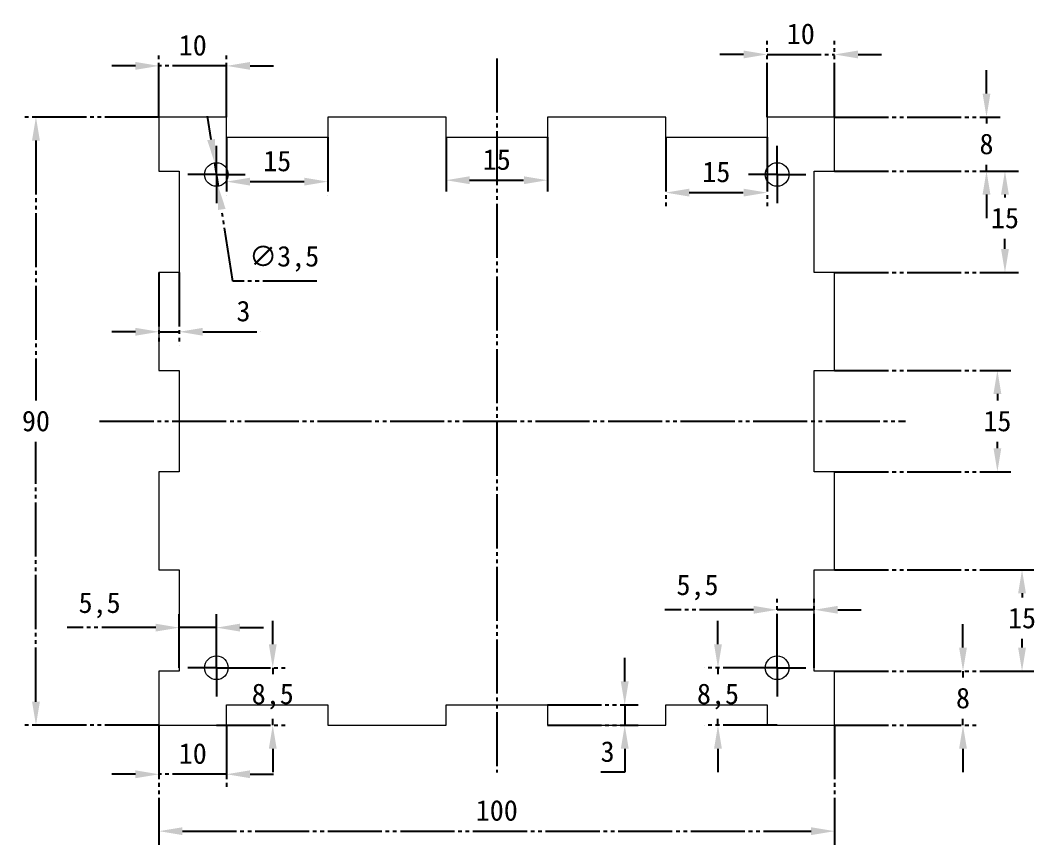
# Model space of a CAD drawing. Header units: millimetres. Extents: x 72 to 436, y 263 to 791.
# Drawn here: x 81.7 to 232.3, y 664.8 to 786.8 of the extents above; entities that cross this region are included whole.
import ezdxf

# ---------------------------------------------------------------- set-up
doc = ezdxf.new("R2010")
doc.units = ezdxf.units.MM
doc.header["$PDSIZE"] = -1
doc.linetypes.add('JIS_09_08', pattern=[10.75, 8, -0.55, 0.55, -0.55, 0.55, -0.55])
doc.layers.add('10', color=7, linetype='Continuous')
doc.dimstyles.new('ISO-25', dxfattribs={"dimtxt": 2.5, "dimasz": 2.5, "dimexe": 1.25, "dimexo": 0.625, "dimtad": 1, "dimtxsty": 'Standard', "dimcen": 2.5, "dimadec": 0, "dimazin": 0, "dimtfac": 1, "dimtmove": 0, "dimatfit": 3, "dimfxl": 1, "dimarcsym": 0})

# ---------------------------------------------------------------- blocks, each defined once
blk = doc.blocks.new('SW_CENTERMARKSYMBOL_0')
at = {"layer": '10', "color": 0}
for p, q in [((0, 2.5), (0, 4.25)), ((0, 0), (0, 2.5)), ((-2.5, 0), (-4.25, 0)), ((0, 0), (-2.5, 0)), ((0, 0), (0, -2.5)), ((0, 0), (2.5, 0)), ((2.5, 0), (4.25, 0)), ((0, -2.5), (0, -4.25))]:
    blk.add_line(p, q, dxfattribs=at)
blk = doc.blocks.new('SW_CENTERMARKSYMBOL_1')
at = {"layer": '10', "color": 0}
for p, q in [((0, 2.5), (0, 4.25)), ((0, 0), (0, 2.5)), ((-2.5, 0), (-4.25, 0)), ((0, 0), (-2.5, 0)), ((0, 0), (0, -2.5)), ((0, 0), (2.5, 0)), ((2.5, 0), (4.25, 0)), ((0, -2.5), (0, -4.25))]:
    blk.add_line(p, q, dxfattribs=at)
blk = doc.blocks.new('SW_CENTERMARKSYMBOL_2')
at = {"layer": '10', "color": 0}
for p, q in [((0, 2.5), (0, 4.25)), ((0, 0), (0, 2.5)), ((-2.5, 0), (-4.25, 0)), ((0, 0), (-2.5, 0)), ((0, 0), (0, -2.5)), ((0, 0), (2.5, 0)), ((2.5, 0), (4.25, 0)), ((0, -2.5), (0, -4.25))]:
    blk.add_line(p, q, dxfattribs=at)
blk = doc.blocks.new('SW_CENTERMARKSYMBOL_3')
at = {"layer": '10', "color": 0}
for p, q in [((0, 2.5), (0, 4.25)), ((0, 0), (0, 2.5)), ((-2.5, 0), (-4.25, 0)), ((0, 0), (-2.5, 0)), ((0, 0), (0, -2.5)), ((0, 0), (2.5, 0)), ((2.5, 0), (4.25, 0)), ((0, -2.5), (0, -4.25))]:
    blk.add_line(p, q, dxfattribs=at)
blk = doc.blocks.new('SW_CENTERMARKSYMBOL_4')
at = {"layer": '10', "color": 0}
for p, q in [((0, 2.5), (0, 4.25)), ((0, 0), (0, 2.5)), ((-2.5, 0), (-4.25, 0)), ((0, 0), (-2.5, 0)), ((0, 0), (0, -2.5)), ((0, 0), (2.5, 0)), ((2.5, 0), (4.25, 0)), ((0, -2.5), (0, -4.25))]:
    blk.add_line(p, q, dxfattribs=at)
blk = doc.blocks.new('SW_CENTERMARKSYMBOL_5')
at = {"layer": '10', "color": 0}
for p, q in [((0, 2.5), (0, 4.25)), ((0, 0), (0, 2.5)), ((-2.5, 0), (-4.25, 0)), ((0, 0), (-2.5, 0)), ((0, 0), (0, -2.5)), ((0, 0), (2.5, 0)), ((2.5, 0), (4.25, 0)), ((0, -2.5), (0, -4.25))]:
    blk.add_line(p, q, dxfattribs=at)
blk = doc.blocks.new('SW_CENTERMARKSYMBOL_6')
at = {"layer": '10', "color": 0}
for p, q in [((0, 2.5), (0, 4.25)), ((0, 0), (0, 2.5)), ((-2.5, 0), (-4.25, 0)), ((0, 0), (-2.5, 0)), ((0, 0), (0, -2.5)), ((0, 0), (2.5, 0)), ((2.5, 0), (4.25, 0)), ((0, -2.5), (0, -4.25))]:
    blk.add_line(p, q, dxfattribs=at)
blk = doc.blocks.new('SW_CENTERMARKSYMBOL_7')
at = {"layer": '10', "color": 0}
for p, q in [((0, 2.5), (0, 4.25)), ((0, 0), (0, 2.5)), ((-2.5, 0), (-4.25, 0)), ((0, 0), (-2.5, 0)), ((0, 0), (0, -2.5)), ((0, 0), (2.5, 0)), ((2.5, 0), (4.25, 0)), ((0, -2.5), (0, -4.25))]:
    blk.add_line(p, q, dxfattribs=at)
blk = doc.blocks.new('*D9')
at = {"color": 3, "linetype": 'JIS_09_08', "lineweight": -2, "transparency": 16777216}
for p, q in [((102.21, 772.51), (82, 772.51)), ((84, 769.03), (84, 730.55)), ((84, 685.99), (84, 724.46)), ((102.21, 682.51), (82, 682.51))]:
    blk.add_line(p, q, dxfattribs=at)
at = {"color": 3, "linetype": 'JIS_09_08', "transparency": 16777216}
for points in [[(83.42, 769.03), (84.58, 769.03), (84, 772.51)], [(83.42, 685.99), (84.58, 685.99), (84, 682.51)]]:
    blk.add_solid(points, dxfattribs=at)
at = {"layer": 'Defpoints', "color": 0, "linetype": 'JIS_09_08', "transparency": 16777216}
for p in [(102.21, 772.51), (84, 682.51), (102.21, 682.51)]:
    blk.add_point(p, dxfattribs=at)
at = {"color": 3, "linetype": 'JIS_09_08', "transparency": 16777216, "insert": (84, 727.51), "char_height": 3.05, "attachment_point": 5}
blk.add_mtext('90', dxfattribs=at)
blk = doc.blocks.new('*D10')
at = {"color": 3, "linetype": 'JIS_09_08', "lineweight": -2, "transparency": 16777216}
for p, q in [((102.21, 682.51), (102.21, 664.83)), ((202.21, 682.51), (202.21, 664.83)), ((105.69, 666.83), (198.73, 666.83))]:
    blk.add_line(p, q, dxfattribs=at)
at = {"color": 3, "linetype": 'JIS_09_08', "transparency": 16777216}
for points in [[(105.69, 667.41), (105.69, 666.25), (102.21, 666.83)], [(198.73, 667.41), (198.73, 666.25), (202.21, 666.83)]]:
    blk.add_solid(points, dxfattribs=at)
at = {"layer": 'Defpoints', "color": 0, "linetype": 'JIS_09_08', "transparency": 16777216}
for p in [(102.21, 682.51), (202.21, 682.51), (202.21, 666.83)]:
    blk.add_point(p, dxfattribs=at)
at = {"color": 3, "linetype": 'JIS_09_08', "transparency": 16777216, "insert": (152.21, 669.88), "char_height": 3.05, "attachment_point": 5}
blk.add_mtext('100', dxfattribs=at)
blk = doc.blocks.new('*D11')
at = {"color": 3, "linetype": 'JIS_09_08', "lineweight": -2, "transparency": 16777216}
for p, q in [((109.92, 769.18), (109.4, 772.62)), ((110.45, 765.74), (110.97, 762.28)), ((113.12, 748.22), (111.5, 758.84)), ((125.57, 748.22), (113.12, 748.22))]:
    blk.add_line(p, q, dxfattribs=at)
at = {"color": 3, "linetype": 'JIS_09_08', "transparency": 16777216}
for points in [[(110.5, 769.26), (109.35, 769.09), (110.45, 765.74)], [(112.07, 758.92), (110.93, 758.75), (110.97, 762.28)]]:
    blk.add_solid(points, dxfattribs=at)
at = {"layer": 'Defpoints', "color": 0, "linetype": 'JIS_09_08', "transparency": 16777216}
for p in [(110.45, 765.74), (110.97, 762.28)]:
    blk.add_point(p, dxfattribs=at)
at = {"color": 3, "linetype": 'JIS_09_08', "transparency": 16777216, "insert": (120.74, 751.52), "char_height": 3.05, "attachment_point": 5}
blk.add_mtext('∅3,5', dxfattribs=at)
blk = doc.blocks.new('*D12')
at = {"color": 3, "linetype": 'JIS_09_08', "lineweight": -2, "transparency": 16777216}
for p, q in [((112.21, 769.51), (112.21, 760.95)), ((127.21, 769.51), (127.21, 760.95)), ((115.69, 762.95), (123.73, 762.95))]:
    blk.add_line(p, q, dxfattribs=at)
at = {"color": 3, "linetype": 'JIS_09_08', "transparency": 16777216}
for points in [[(115.69, 763.53), (115.69, 762.37), (112.21, 762.95)], [(123.73, 763.53), (123.73, 762.37), (127.21, 762.95)]]:
    blk.add_solid(points, dxfattribs=at)
at = {"layer": 'Defpoints', "color": 0, "linetype": 'JIS_09_08', "transparency": 16777216}
for p in [(112.21, 769.51), (127.21, 769.51), (127.21, 762.95)]:
    blk.add_point(p, dxfattribs=at)
at = {"color": 3, "linetype": 'JIS_09_08', "transparency": 16777216, "insert": (119.71, 765.99), "char_height": 3.05, "attachment_point": 5}
blk.add_mtext('15', dxfattribs=at)
blk = doc.blocks.new('*D13')
at = {"color": 3, "linetype": 'JIS_09_08', "lineweight": -2, "transparency": 16777216}
for p, q in [((144.71, 769.51), (144.71, 761.16)), ((159.71, 769.51), (159.71, 761.16)), ((148.19, 763.16), (156.23, 763.16))]:
    blk.add_line(p, q, dxfattribs=at)
at = {"color": 3, "linetype": 'JIS_09_08', "transparency": 16777216}
for points in [[(148.19, 763.74), (148.19, 762.58), (144.71, 763.16)], [(156.23, 763.74), (156.23, 762.58), (159.71, 763.16)]]:
    blk.add_solid(points, dxfattribs=at)
at = {"layer": 'Defpoints', "color": 0, "linetype": 'JIS_09_08', "transparency": 16777216}
for p in [(144.71, 769.51), (159.71, 769.51), (159.71, 763.16)]:
    blk.add_point(p, dxfattribs=at)
at = {"color": 3, "linetype": 'JIS_09_08', "transparency": 16777216, "insert": (152.21, 766.2), "char_height": 3.05, "attachment_point": 5}
blk.add_mtext('15', dxfattribs=at)
blk = doc.blocks.new('*D14')
at = {"color": 3, "linetype": 'JIS_09_08', "lineweight": -2, "transparency": 16777216}
for p, q in [((177.21, 769.51), (177.21, 759.33)), ((192.21, 769.51), (192.21, 759.33)), ((180.69, 761.33), (188.73, 761.33))]:
    blk.add_line(p, q, dxfattribs=at)
at = {"color": 3, "linetype": 'JIS_09_08', "transparency": 16777216}
for points in [[(180.69, 761.91), (180.69, 760.75), (177.21, 761.33)], [(188.73, 761.91), (188.73, 760.75), (192.21, 761.33)]]:
    blk.add_solid(points, dxfattribs=at)
at = {"layer": 'Defpoints', "color": 0, "linetype": 'JIS_09_08', "transparency": 16777216}
for p in [(177.21, 769.51), (192.21, 769.51), (192.21, 761.33)]:
    blk.add_point(p, dxfattribs=at)
at = {"color": 3, "linetype": 'JIS_09_08', "transparency": 16777216, "insert": (184.71, 764.38), "char_height": 3.05, "attachment_point": 5}
blk.add_mtext('15', dxfattribs=at)
blk = doc.blocks.new('*D15')
at = {"color": 3, "linetype": 'JIS_09_08', "lineweight": -2, "transparency": 16777216}
for p, q in [((102.21, 749.51), (102.21, 738.73)), ((105.21, 749.51), (105.21, 738.73)), ((98.73, 740.73), (95.25, 740.73)), ((102.21, 740.73), (105.21, 740.73)), ((108.69, 740.73), (117.25, 740.73))]:
    blk.add_line(p, q, dxfattribs=at)
at = {"color": 3, "linetype": 'JIS_09_08', "transparency": 16777216}
for points in [[(98.73, 741.31), (98.73, 740.15), (102.21, 740.73)], [(108.69, 741.31), (108.69, 740.15), (105.21, 740.73)]]:
    blk.add_solid(points, dxfattribs=at)
at = {"layer": 'Defpoints', "color": 0, "linetype": 'JIS_09_08', "transparency": 16777216}
for p in [(102.21, 749.51), (105.21, 749.51), (105.21, 740.73)]:
    blk.add_point(p, dxfattribs=at)
at = {"color": 3, "linetype": 'JIS_09_08', "transparency": 16777216, "insert": (114.71, 743.78), "char_height": 3.05, "attachment_point": 5}
blk.add_mtext('3', dxfattribs=at)
blk = doc.blocks.new('*D16')
at = {"color": 3, "linetype": 'JIS_09_08', "lineweight": -2, "transparency": 16777216}
for p, q in [((102.21, 772.51), (102.21, 782.08)), ((112.21, 772.51), (112.21, 782.08)), ((98.73, 780.08), (95.25, 780.08)), ((112.21, 780.08), (102.21, 780.08)), ((115.69, 780.08), (119.17, 780.08))]:
    blk.add_line(p, q, dxfattribs=at)
at = {"color": 3, "linetype": 'JIS_09_08', "transparency": 16777216}
for points in [[(98.73, 780.66), (98.73, 779.5), (102.21, 780.08)], [(115.69, 780.66), (115.69, 779.5), (112.21, 780.08)]]:
    blk.add_solid(points, dxfattribs=at)
at = {"layer": 'Defpoints', "color": 0, "linetype": 'JIS_09_08', "transparency": 16777216}
for p in [(102.21, 780.08), (102.21, 772.51), (112.21, 772.51)]:
    blk.add_point(p, dxfattribs=at)
at = {"color": 3, "linetype": 'JIS_09_08', "transparency": 16777216, "insert": (107.21, 783.12), "char_height": 3.05, "attachment_point": 5}
blk.add_mtext('10', dxfattribs=at)
blk = doc.blocks.new('*D17')
at = {"color": 3, "linetype": 'JIS_09_08', "lineweight": -2, "transparency": 16777216}
for p, q in [((192.21, 772.51), (192.21, 783.77)), ((202.21, 772.51), (202.21, 783.77)), ((188.73, 781.77), (185.25, 781.77)), ((192.21, 781.77), (202.21, 781.77)), ((205.69, 781.77), (209.17, 781.77))]:
    blk.add_line(p, q, dxfattribs=at)
at = {"color": 3, "linetype": 'JIS_09_08', "transparency": 16777216}
for points in [[(188.73, 782.35), (188.73, 781.19), (192.21, 781.77)], [(205.69, 782.35), (205.69, 781.19), (202.21, 781.77)]]:
    blk.add_solid(points, dxfattribs=at)
at = {"layer": 'Defpoints', "color": 0, "linetype": 'JIS_09_08', "transparency": 16777216}
for p in [(202.21, 781.77), (192.21, 772.51), (202.21, 772.51)]:
    blk.add_point(p, dxfattribs=at)
at = {"color": 3, "linetype": 'JIS_09_08', "transparency": 16777216, "insert": (197.21, 784.82), "char_height": 3.05, "attachment_point": 5}
blk.add_mtext('10', dxfattribs=at)
blk = doc.blocks.new('*D18')
at = {"color": 3, "linetype": 'JIS_09_08', "lineweight": -2, "transparency": 16777216}
for p, q in [((221.22, 693.99), (221.22, 697.47)), ((202.21, 690.51), (223.22, 690.51)), ((221.22, 690.51), (221.22, 689.55)), ((202.21, 682.51), (223.22, 682.51)), ((221.22, 682.51), (221.22, 683.46)), ((221.22, 679.03), (221.22, 675.55))]:
    blk.add_line(p, q, dxfattribs=at)
at = {"color": 3, "linetype": 'JIS_09_08', "transparency": 16777216}
for points in [[(220.64, 693.99), (221.8, 693.99), (221.22, 690.51)], [(220.64, 679.03), (221.8, 679.03), (221.22, 682.51)]]:
    blk.add_solid(points, dxfattribs=at)
at = {"layer": 'Defpoints', "color": 0, "linetype": 'JIS_09_08', "transparency": 16777216}
for p in [(202.21, 690.51), (202.21, 682.51), (221.22, 682.51)]:
    blk.add_point(p, dxfattribs=at)
at = {"color": 3, "linetype": 'JIS_09_08', "transparency": 16777216, "insert": (221.22, 686.51), "char_height": 3.05, "attachment_point": 5}
blk.add_mtext('8', dxfattribs=at)
blk = doc.blocks.new('*D19')
at = {"color": 3, "linetype": 'JIS_09_08', "lineweight": -2, "transparency": 16777216}
for p, q in [((102.21, 682.51), (102.21, 673.25)), ((112.21, 682.51), (112.21, 673.25)), ((98.73, 675.25), (95.25, 675.25)), ((112.21, 675.25), (102.21, 675.25)), ((115.69, 675.25), (119.17, 675.25))]:
    blk.add_line(p, q, dxfattribs=at)
at = {"color": 3, "linetype": 'JIS_09_08', "transparency": 16777216}
for points in [[(98.73, 675.83), (98.73, 674.67), (102.21, 675.25)], [(115.69, 675.83), (115.69, 674.67), (112.21, 675.25)]]:
    blk.add_solid(points, dxfattribs=at)
at = {"layer": 'Defpoints', "color": 0, "linetype": 'JIS_09_08', "transparency": 16777216}
for p in [(102.21, 682.51), (112.21, 682.51), (102.21, 675.25)]:
    blk.add_point(p, dxfattribs=at)
at = {"color": 3, "linetype": 'JIS_09_08', "transparency": 16777216, "insert": (107.21, 678.3), "char_height": 3.05, "attachment_point": 5}
blk.add_mtext('10', dxfattribs=at)
blk = doc.blocks.new('*D20')
at = {"color": 3, "linetype": 'JIS_09_08', "lineweight": -2, "transparency": 16777216}
for p, q in [((224.7, 775.99), (224.7, 779.47)), ((202.21, 772.51), (226.7, 772.51)), ((224.7, 772.51), (224.7, 771.55)), ((224.7, 764.51), (224.7, 765.46)), ((202.21, 764.51), (226.7, 764.51)), ((224.7, 761.03), (224.7, 757.55))]:
    blk.add_line(p, q, dxfattribs=at)
at = {"color": 3, "linetype": 'JIS_09_08', "transparency": 16777216}
for points in [[(224.12, 775.99), (225.28, 775.99), (224.7, 772.51)], [(224.12, 761.03), (225.28, 761.03), (224.7, 764.51)]]:
    blk.add_solid(points, dxfattribs=at)
at = {"layer": 'Defpoints', "color": 0, "linetype": 'JIS_09_08', "transparency": 16777216}
for p in [(202.21, 772.51), (224.7, 772.51), (202.21, 764.51)]:
    blk.add_point(p, dxfattribs=at)
at = {"color": 3, "linetype": 'JIS_09_08', "transparency": 16777216, "insert": (224.7, 768.51), "char_height": 3.05, "attachment_point": 5}
blk.add_mtext('8', dxfattribs=at)
blk = doc.blocks.new('*D22')
at = {"color": 3, "linetype": 'JIS_09_08', "lineweight": -2, "transparency": 16777216}
for p, q in [((202.21, 764.51), (229.43, 764.51)), ((227.43, 761.03), (227.43, 760.59)), ((227.43, 752.99), (227.43, 754.5)), ((202.21, 749.51), (229.43, 749.51))]:
    blk.add_line(p, q, dxfattribs=at)
at = {"color": 3, "linetype": 'JIS_09_08', "transparency": 16777216}
for points in [[(226.85, 761.03), (228.01, 761.03), (227.43, 764.51)], [(226.85, 752.99), (228.01, 752.99), (227.43, 749.51)]]:
    blk.add_solid(points, dxfattribs=at)
at = {"layer": 'Defpoints', "color": 0, "linetype": 'JIS_09_08', "transparency": 16777216}
for p in [(202.21, 764.51), (202.21, 749.51), (227.43, 749.51)]:
    blk.add_point(p, dxfattribs=at)
at = {"color": 3, "linetype": 'JIS_09_08', "transparency": 16777216, "insert": (227.43, 757.55), "char_height": 3.05, "attachment_point": 5}
blk.add_mtext('15', dxfattribs=at)
blk = doc.blocks.new('*D23')
at = {"color": 3, "linetype": 'JIS_09_08', "lineweight": -2, "transparency": 16777216}
for p, q in [((202.21, 735.01), (228.31, 735.01)), ((226.31, 731.53), (226.31, 730.55)), ((226.31, 723.49), (226.31, 724.46)), ((202.21, 720.01), (228.31, 720.01))]:
    blk.add_line(p, q, dxfattribs=at)
at = {"color": 3, "linetype": 'JIS_09_08', "transparency": 16777216}
for points in [[(225.73, 731.53), (226.89, 731.53), (226.31, 735.01)], [(225.73, 723.49), (226.89, 723.49), (226.31, 720.01)]]:
    blk.add_solid(points, dxfattribs=at)
at = {"layer": 'Defpoints', "color": 0, "linetype": 'JIS_09_08', "transparency": 16777216}
for p in [(202.21, 735.01), (202.21, 720.01), (226.31, 720.01)]:
    blk.add_point(p, dxfattribs=at)
at = {"color": 3, "linetype": 'JIS_09_08', "transparency": 16777216, "insert": (226.31, 727.51), "char_height": 3.05, "attachment_point": 5}
blk.add_mtext('15', dxfattribs=at)
blk = doc.blocks.new('*D24')
at = {"color": 3, "linetype": 'JIS_09_08', "lineweight": -2, "transparency": 16777216}
for p, q in [((202.21, 705.51), (231.96, 705.51)), ((229.96, 702.03), (229.96, 701.4)), ((229.96, 693.99), (229.96, 695.3)), ((202.21, 690.51), (231.96, 690.51))]:
    blk.add_line(p, q, dxfattribs=at)
at = {"color": 3, "linetype": 'JIS_09_08', "transparency": 16777216}
for points in [[(229.38, 702.03), (230.54, 702.03), (229.96, 705.51)], [(229.38, 693.99), (230.54, 693.99), (229.96, 690.51)]]:
    blk.add_solid(points, dxfattribs=at)
at = {"layer": 'Defpoints', "color": 0, "linetype": 'JIS_09_08', "transparency": 16777216}
for p in [(202.21, 705.51), (202.21, 690.51), (229.96, 690.51)]:
    blk.add_point(p, dxfattribs=at)
at = {"color": 3, "linetype": 'JIS_09_08', "transparency": 16777216, "insert": (229.96, 698.35), "char_height": 3.05, "attachment_point": 5}
blk.add_mtext('15', dxfattribs=at)
blk = doc.blocks.new('*D25')
at = {"color": 3, "linetype": 'JIS_09_08', "lineweight": -2, "transparency": 16777216}
for p, q in [((171.15, 688.99), (171.15, 692.47)), ((159.71, 685.51), (173.15, 685.51)), ((171.15, 685.51), (171.15, 682.51)), ((159.71, 682.51), (173.15, 682.51)), ((171.15, 679.03), (171.15, 675.55)), ((171.15, 675.55), (167.59, 675.55))]:
    blk.add_line(p, q, dxfattribs=at)
at = {"color": 3, "linetype": 'JIS_09_08', "transparency": 16777216}
for points in [[(170.57, 688.99), (171.73, 688.99), (171.15, 685.51)], [(170.57, 679.03), (171.73, 679.03), (171.15, 682.51)]]:
    blk.add_solid(points, dxfattribs=at)
at = {"layer": 'Defpoints', "color": 0, "linetype": 'JIS_09_08', "transparency": 16777216}
for p in [(159.71, 685.51), (159.71, 682.51), (171.15, 682.51)]:
    blk.add_point(p, dxfattribs=at)
at = {"color": 3, "linetype": 'JIS_09_08', "transparency": 16777216, "insert": (168.61, 678.59), "char_height": 3.05, "attachment_point": 5}
blk.add_mtext('3', dxfattribs=at)
blk = doc.blocks.new('*D79')
at = {"color": 3, "linetype": 'JIS_09_08', "lineweight": -2, "transparency": 16777216}
for p, q in [((105.21, 691.01), (105.21, 698.95)), ((110.71, 691.01), (110.71, 698.95)), ((101.73, 696.95), (88.6, 696.95)), ((110.71, 696.95), (105.21, 696.95)), ((114.19, 696.95), (117.67, 696.95))]:
    blk.add_line(p, q, dxfattribs=at)
at = {"color": 3, "linetype": 'JIS_09_08', "transparency": 16777216}
for points in [[(101.73, 697.53), (101.73, 696.37), (105.21, 696.95)], [(114.19, 697.53), (114.19, 696.37), (110.71, 696.95)]]:
    blk.add_solid(points, dxfattribs=at)
at = {"layer": 'Defpoints', "color": 0, "linetype": 'JIS_09_08', "transparency": 16777216}
for p in [(105.21, 696.95), (105.21, 691.01), (110.71, 691.01)]:
    blk.add_point(p, dxfattribs=at)
at = {"color": 3, "linetype": 'JIS_09_08', "transparency": 16777216, "insert": (93.42, 700.25), "char_height": 3.05, "attachment_point": 5}
blk.add_mtext('5,5', dxfattribs=at)
blk = doc.blocks.new('*D80')
at = {"color": 3, "linetype": 'JIS_09_08', "lineweight": -2, "transparency": 16777216}
for p, q in [((119.05, 694.49), (119.05, 697.97)), ((110.71, 691.01), (121.05, 691.01)), ((119.05, 691.01), (119.05, 690.06)), ((110.71, 682.51), (121.05, 682.51)), ((119.05, 682.51), (119.05, 683.45)), ((119.05, 679.03), (119.05, 675.55))]:
    blk.add_line(p, q, dxfattribs=at)
at = {"color": 3, "linetype": 'JIS_09_08', "transparency": 16777216}
for points in [[(118.47, 694.49), (119.63, 694.49), (119.05, 691.01)], [(118.47, 679.03), (119.63, 679.03), (119.05, 682.51)]]:
    blk.add_solid(points, dxfattribs=at)
at = {"layer": 'Defpoints', "color": 0, "linetype": 'JIS_09_08', "transparency": 16777216}
for p in [(110.71, 691.01), (110.71, 682.51), (119.05, 682.51)]:
    blk.add_point(p, dxfattribs=at)
at = {"color": 3, "linetype": 'JIS_09_08', "transparency": 16777216, "insert": (119.05, 686.76), "char_height": 3.05, "attachment_point": 5}
blk.add_mtext('8,5', dxfattribs=at)
blk = doc.blocks.new('*D81')
at = {"color": 3, "linetype": 'JIS_09_08', "lineweight": -2, "transparency": 16777216}
for p, q in [((193.71, 691.01), (193.71, 701.59)), ((199.21, 691.01), (199.21, 701.59)), ((190.23, 699.59), (177.1, 699.59)), ((199.21, 699.59), (193.71, 699.59)), ((202.69, 699.59), (206.17, 699.59))]:
    blk.add_line(p, q, dxfattribs=at)
at = {"color": 3, "linetype": 'JIS_09_08', "transparency": 16777216}
for points in [[(190.23, 700.17), (190.23, 699.01), (193.71, 699.59)], [(202.69, 700.17), (202.69, 699.01), (199.21, 699.59)]]:
    blk.add_solid(points, dxfattribs=at)
at = {"layer": 'Defpoints', "color": 0, "linetype": 'JIS_09_08', "transparency": 16777216}
for p in [(199.21, 699.59), (193.71, 691.01), (199.21, 691.01)]:
    blk.add_point(p, dxfattribs=at)
at = {"color": 3, "linetype": 'JIS_09_08', "transparency": 16777216, "insert": (181.92, 702.9), "char_height": 3.05, "attachment_point": 5}
blk.add_mtext('5,5', dxfattribs=at)
blk = doc.blocks.new('*D82')
at = {"color": 3, "linetype": 'JIS_09_08', "lineweight": -2, "transparency": 16777216}
for p, q in [((184.95, 694.49), (184.95, 697.97)), ((193.71, 691.01), (182.95, 691.01)), ((184.95, 691.01), (184.95, 690.06)), ((193.71, 682.51), (182.95, 682.51)), ((184.95, 682.51), (184.95, 683.45)), ((184.95, 679.03), (184.95, 675.55))]:
    blk.add_line(p, q, dxfattribs=at)
at = {"color": 3, "linetype": 'JIS_09_08', "transparency": 16777216}
for points in [[(184.37, 694.49), (185.53, 694.49), (184.95, 691.01)], [(184.37, 679.03), (185.53, 679.03), (184.95, 682.51)]]:
    blk.add_solid(points, dxfattribs=at)
at = {"layer": 'Defpoints', "color": 0, "linetype": 'JIS_09_08', "transparency": 16777216}
for p in [(193.71, 691.01), (184.95, 682.51), (193.71, 682.51)]:
    blk.add_point(p, dxfattribs=at)
at = {"color": 3, "linetype": 'JIS_09_08', "transparency": 16777216, "insert": (184.95, 686.76), "char_height": 3.05, "attachment_point": 5}
blk.add_mtext('8,5', dxfattribs=at)

msp = doc.modelspace()

# ---------------------------------------------------------------- linework, layer by layer
at = {"color": 1, "linetype": 'JIS_09_08'}
for p, q in [((152.211, 781.183), (152.211, 675.491)), ((93.425, 727.506), (212.732, 727.506))]:
    msp.add_line(p, q, dxfattribs=at)
at = {"color": 7, "linetype": 'Continuous', "lineweight": 15}
for p, q in [((102.211, 772.506), (102.211, 764.506)), ((112.211, 772.506), (102.211, 772.506)), ((112.211, 769.506), (112.211, 772.506)), ((127.211, 772.506), (127.211, 769.506)), ((144.711, 772.506), (127.211, 772.506)), ((144.711, 769.506), (144.711, 772.506)), ((159.711, 772.506), (159.711, 769.506)), ((177.211, 772.506), (159.711, 772.506)), ((177.211, 769.506), (177.211, 772.506)), ((192.211, 772.506), (192.211, 769.506)), ((202.211, 772.506), (192.211, 772.506)), ((202.211, 764.506), (202.211, 772.506)), ((127.211, 769.506), (112.211, 769.506)), ((159.711, 769.506), (144.711, 769.506)), ((192.211, 769.506), (177.211, 769.506)), ((102.211, 764.506), (105.211, 764.506)), ((105.211, 764.506), (105.211, 749.506)), ((199.211, 764.506), (202.211, 764.506)), ((199.211, 749.506), (199.211, 764.506)), ((102.211, 749.506), (102.211, 735.006)), ((105.211, 749.506), (102.211, 749.506)), ((202.211, 749.506), (199.211, 749.506)), ((202.211, 735.006), (202.211, 749.506)), ((102.211, 735.006), (105.211, 735.006)), ((105.211, 735.006), (105.211, 720.006)), ((199.211, 735.006), (202.211, 735.006)), ((199.211, 720.006), (199.211, 735.006)), ((102.211, 720.006), (102.211, 705.506)), ((105.211, 720.006), (102.211, 720.006)), ((202.211, 720.006), (199.211, 720.006)), ((202.211, 705.506), (202.211, 720.006)), ((102.211, 705.506), (105.211, 705.506)), ((105.211, 705.506), (105.211, 690.506)), ((199.211, 705.506), (202.211, 705.506)), ((199.211, 690.506), (199.211, 705.506)), ((102.211, 690.506), (102.211, 682.506)), ((105.211, 690.506), (102.211, 690.506)), ((202.211, 690.506), (199.211, 690.506)), ((202.211, 682.506), (202.211, 690.506)), ((112.211, 685.506), (127.211, 685.506)), ((112.211, 682.506), (112.211, 685.506)), ((127.211, 685.506), (127.211, 682.506)), ((144.711, 685.506), (159.711, 685.506)), ((144.711, 682.506), (144.711, 685.506)), ((159.711, 685.506), (159.711, 682.506)), ((177.211, 685.506), (192.211, 685.506)), ((177.211, 682.506), (177.211, 685.506)), ((192.211, 685.506), (192.211, 682.506)), ((102.211, 682.506), (112.211, 682.506)), ((127.211, 682.506), (144.711, 682.506)), ((159.711, 682.506), (177.211, 682.506)), ((192.211, 682.506), (202.211, 682.506))]:
    msp.add_line(p, q, dxfattribs=at)
for centre in [(110.711, 764.006), (193.711, 764.006), (110.711, 691.006), (193.711, 691.006)]:
    msp.add_circle(centre, 1.75, dxfattribs=at)

# ---------------------------------------------------------------- block references
at = {"layer": '10'}
for name, p in [('SW_CENTERMARKSYMBOL_0', (110.711, 764.006)), ('SW_CENTERMARKSYMBOL_4', (110.711, 764.006)), ('SW_CENTERMARKSYMBOL_1', (193.711, 764.006)), ('SW_CENTERMARKSYMBOL_5', (193.711, 764.006)), ('SW_CENTERMARKSYMBOL_3', (110.711, 691.006)), ('SW_CENTERMARKSYMBOL_7', (110.711, 691.006)), ('SW_CENTERMARKSYMBOL_2', (193.711, 691.006)), ('SW_CENTERMARKSYMBOL_6', (193.711, 691.006))]:
    msp.add_blockref(name, p, dxfattribs=at)

# ---------------------------------------------------------------- dimensions: what is measured, and where the dimension line sits
at = {"linetype": 'JIS_09_08'}
for base, p1, p2, override, picture, middle in [((202.211, 781.768), (192.211, 772.506), (202.211, 772.506), {"dimtxt": 3.05, "dimasz": 3.48, "dimexe": 2, "dimexo": 0, "dimgap": 1.524, "dimtih": 1, "dimtoh": 1, "dimclrd": 3, "dimclre": 3, "dimclrt": 3, "dimadec": 2, "dimtzin": 0}, '*D17', (197.211, 784.817)), ((102.211, 780.076), (112.211, 772.506), (102.211, 772.506), {"dimtxt": 3.05, "dimasz": 3.48, "dimexe": 2, "dimexo": 0, "dimgap": 1.524, "dimtih": 1, "dimtoh": 1, "dimzin": 8, "dimclrd": 3, "dimclre": 3, "dimclrt": 3, "dimadec": 2, "dimtzin": 0}, '*D16', (107.211, 783.125)), ((127.211, 762.946), (112.211, 769.506), (127.211, 769.506), {"dimtxt": 3.05, "dimasz": 3.48, "dimexe": 2, "dimexo": 0, "dimgap": 1.524, "dimtih": 1, "dimtoh": 1, "dimclrd": 3, "dimclre": 3, "dimclrt": 3, "dimadec": 2, "dimtzin": 0}, '*D12', (119.711, 765.995)), ((159.711, 763.156), (144.711, 769.506), (159.711, 769.506), {"dimtxt": 3.05, "dimasz": 3.48, "dimexe": 2, "dimexo": 0, "dimgap": 1.524, "dimtih": 1, "dimtoh": 1, "dimclrd": 3, "dimclre": 3, "dimclrt": 3, "dimadec": 2, "dimtzin": 0}, '*D13', (152.211, 766.205)), ((192.211, 761.329), (177.211, 769.506), (192.211, 769.506), {"dimtxt": 3.05, "dimasz": 3.48, "dimexe": 2, "dimexo": 0, "dimgap": 1.524, "dimtih": 1, "dimtoh": 1, "dimclrd": 3, "dimclre": 3, "dimclrt": 3, "dimadec": 2, "dimtzin": 0}, '*D14', (184.711, 764.378)), ((105.211, 740.727), (102.211, 749.506), (105.211, 749.506), {"dimtxt": 3.05, "dimasz": 3.48, "dimexe": 2, "dimexo": 0, "dimgap": 1.524, "dimtih": 1, "dimtoh": 1, "dimclrd": 3, "dimclre": 3, "dimclrt": 3, "dimadec": 2, "dimtzin": 0}, '*D15', (114.712, 743.776)), ((102.211, 675.25), (112.211, 682.506), (102.211, 682.506), {"dimtxt": 3.05, "dimasz": 3.48, "dimexe": 2, "dimexo": 0, "dimgap": 1.524, "dimtih": 1, "dimtoh": 1, "dimclrd": 3, "dimclre": 3, "dimclrt": 3, "dimadec": 2, "dimtzin": 0}, '*D19', (107.211, 678.299)), ((202.211, 666.834), (102.211, 682.506), (202.211, 682.506), {"dimtxt": 3.05, "dimasz": 3.48, "dimexe": 2, "dimexo": 0, "dimgap": 1.524, "dimtih": 1, "dimtoh": 1, "dimclrd": 3, "dimclre": 3, "dimclrt": 3, "dimadec": 2, "dimtzin": 0}, '*D10', (152.211, 669.883))]:
    dim = msp.add_linear_dim(base=base, p1=p1, p2=p2, dimstyle='ISO-25', override=override, dxfattribs=at)
    dim.commit()
    dim.dimension.update_dxf_attribs({"geometry": picture, "text_midpoint": middle})
for base, p1, p2, picture, middle in [((224.696, 772.506), (202.211, 764.506), (202.211, 772.506), '*D20', (224.696, 768.506)), ((83.999, 682.506), (102.211, 772.506), (102.211, 682.506), '*D9', (83.999, 727.506)), ((221.219, 682.506), (202.211, 690.506), (202.211, 682.506), '*D18', (221.219, 686.506)), ((171.152, 682.506), (159.711, 685.506), (159.711, 682.506), '*D25', (168.611, 678.595))]:
    dim = msp.add_linear_dim(base=base, p1=p1, p2=p2, angle=90, dimstyle='ISO-25', override={"dimtxt": 3.05, "dimasz": 3.48, "dimexe": 2, "dimexo": 0, "dimgap": 1.524, "dimtih": 1, "dimtoh": 1, "dimclrd": 3, "dimclre": 3, "dimclrt": 3, "dimadec": 2, "dimtzin": 0}, dxfattribs=at)
    dim.commit()
    dim.dimension.update_dxf_attribs({"geometry": picture, "text_midpoint": middle})
dim = msp.add_diameter_dim_2p(p1=(110.448, 765.736), p2=(110.975, 762.276), dimstyle='ISO-25', override={"dimtxt": 3.05, "dimasz": 3.48, "dimexe": 2, "dimexo": 0, "dimgap": 1.524, "dimtih": 1, "dimtoh": 1, "dimclrd": 3, "dimclre": 3, "dimclrt": 3, "dimadec": 2, "dimtzin": 0}, dxfattribs=at)
dim.commit()
dim.dimension.update_dxf_attribs({"geometry": '*D11', "text_midpoint": (120.74, 748.215), "dimtype": 163})
for base, p1, p2, picture, middle in [((227.427, 749.506), (202.211, 764.506), (202.211, 749.506), '*D22', (227.427, 757.546)), ((226.307, 720.006), (202.211, 735.006), (202.211, 720.006), '*D23', (226.307, 727.506)), ((229.961, 690.506), (202.211, 705.506), (202.211, 690.506), '*D24', (229.961, 698.35))]:
    dim = msp.add_linear_dim(base=base, p1=p1, p2=p2, angle=90, dimstyle='ISO-25', override={"dimtxt": 3.05, "dimasz": 3.48, "dimexe": 2, "dimexo": 0, "dimgap": 1.524, "dimtih": 1, "dimtoh": 1, "dimclrd": 3, "dimclre": 3, "dimclrt": 3, "dimadec": 2, "dimtzin": 0}, dxfattribs=at)
    dim.commit()
    dim.dimension.update_dxf_attribs({"geometry": picture, "text_midpoint": middle, "dimtype": 160})
at = {"color": 1, "linetype": 'JIS_09_08'}
dim = msp.add_linear_dim(base=(199.211, 699.594), p1=(193.711, 691.006), p2=(199.211, 691.006), angle=0, dimstyle='ISO-25', override={"dimtxt": 3.05, "dimasz": 3.48, "dimexe": 2, "dimexo": 0, "dimgap": 1.524, "dimtih": 1, "dimtoh": 1, "dimclrd": 3, "dimclre": 3, "dimclrt": 3, "dimadec": 2, "dimtzin": 0}, dxfattribs=at)
dim.commit()
dim.dimension.update_dxf_attribs({"geometry": '*D81', "text_midpoint": (181.923, 699.594), "dimtype": 161})
for p1, p2, distance, picture, middle in [((110.711, 691.006), (105.211, 691.006), -5.942, '*D79', (93.423, 700.251)), ((110.711, 691.006), (110.711, 682.506), 8.338, '*D80', (119.05, 686.756)), ((193.711, 691.006), (193.711, 682.506), -8.757, '*D82', (184.955, 686.756))]:
    dim = msp.add_aligned_dim(p1=p1, p2=p2, distance=distance, dimstyle='ISO-25', override={"dimtxt": 3.05, "dimasz": 3.48, "dimexe": 2, "dimexo": 0, "dimgap": 1.524, "dimtih": 1, "dimtoh": 1, "dimclrd": 3, "dimclre": 3, "dimclrt": 3, "dimadec": 2, "dimtzin": 0}, dxfattribs=at)
    dim.commit()
    dim.dimension.update_dxf_attribs({"geometry": picture, "text_midpoint": middle})

doc.saveas('drawing.dxf')
